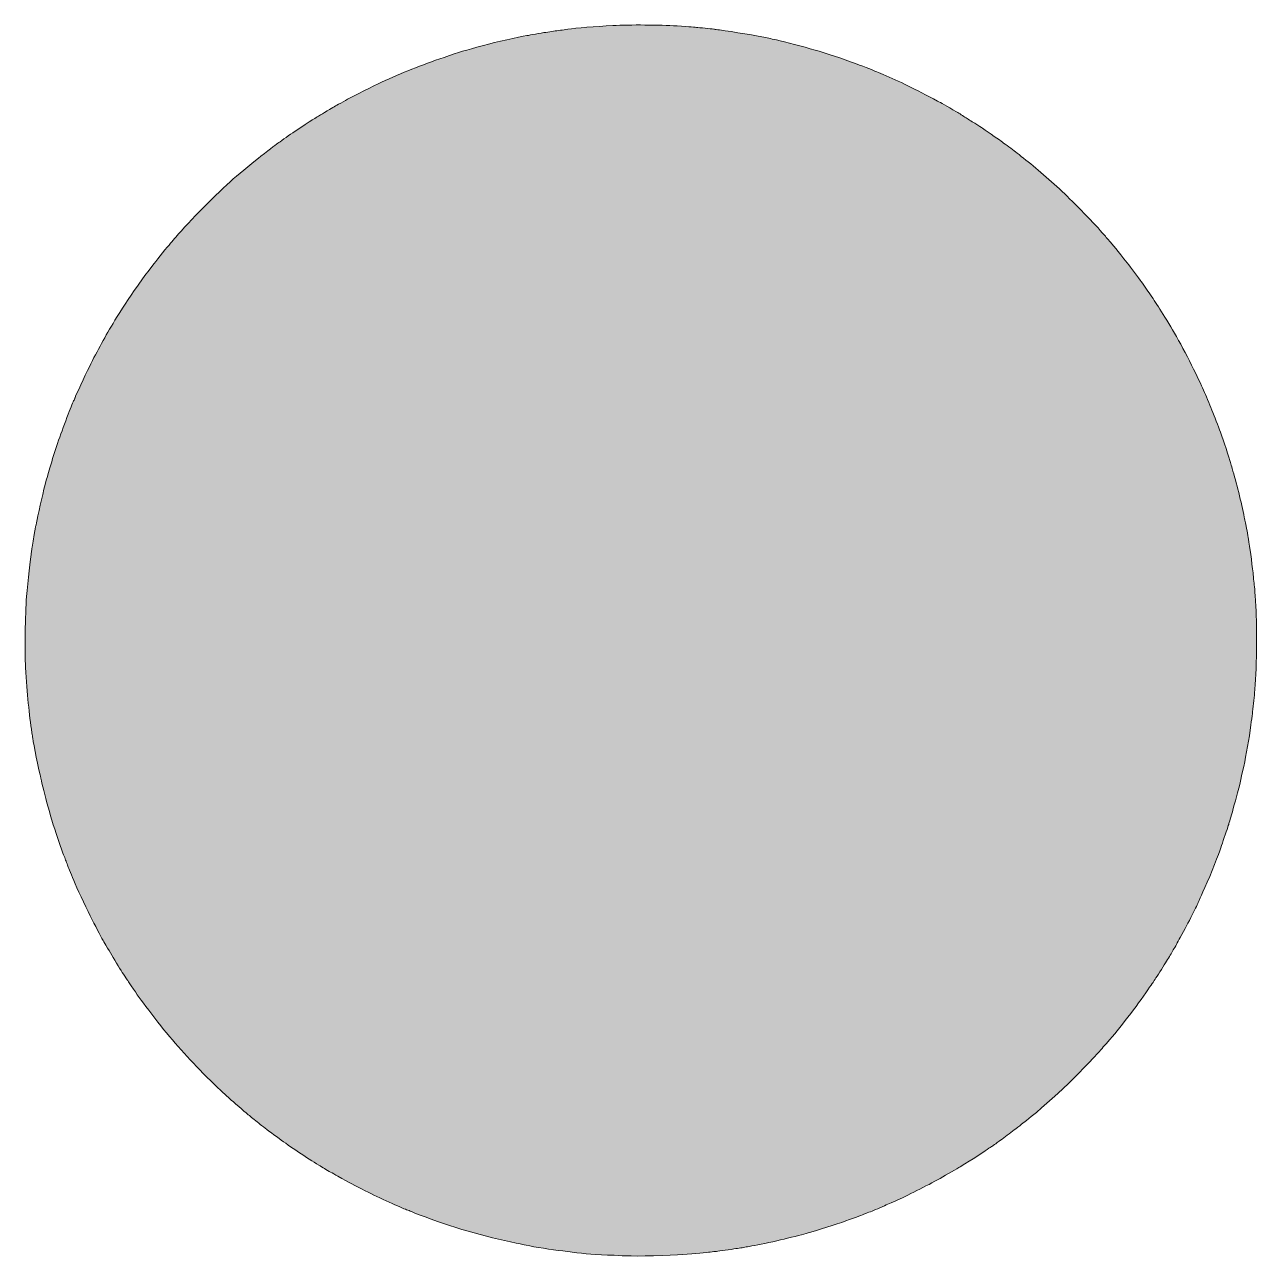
# Model space of a CAD drawing. Header units: inches. Extents: x -47.8 to -22.3, y 29.7 to 31.5.
# Drawn here: x -47.832 to -46.009, y 29.682 to 31.505 of the extents above; entities that cross this region are included whole.
import ezdxf

# ---------------------------------------------------------------- set-up
doc = ezdxf.new("R2010")
doc.units = ezdxf.units.IN
doc.header["$MEASUREMENT"] = 0
doc.layers.add('Football', color=7, linetype='Continuous')

msp = doc.modelspace()

# ---------------------------------------------------------------- hatches: boundary and pattern name
at = {"layer": 'Football'}
h = msp.add_hatch(color=7, dxfattribs=at)
h.dxf.hatch_style = 2
edge = h.paths.add_edge_path()
edge.add_spline(control_points=[(-46.0133, 30.5155), (-46.0137, 30.5123), (-46.0143, 30.5056), (-46.0148, 30.5004), (-46.0153, 30.4952), (-46.0161, 30.4883), (-46.0165, 30.485), (-46.017, 30.4818), (-46.018, 30.4742), (-46.0188, 30.4683), (-46.0214, 30.4481), (-46.0256, 30.4237), (-46.0293, 30.4071), (-46.0341, 30.3853), (-46.036, 30.377), (-46.0385, 30.3679), (-46.0427, 30.3522), (-46.0474, 30.3353), (-46.0493, 30.3289), (-46.0503, 30.3258), (-46.0513, 30.3223), (-46.0516, 30.3212), (-46.0525, 30.3181), (-46.0573, 30.3037), (-46.0609, 30.2936), (-46.0626, 30.2886), (-46.0644, 30.2835), (-46.0649, 30.2822), (-46.069, 30.2699), (-46.0823, 30.2372), (-46.0896, 30.2214), (-46.0925, 30.2151), (-46.0955, 30.2085), (-46.0962, 30.2067), (-46.097, 30.2048), (-46.101, 30.1966), (-46.105, 30.1885), (-46.1119, 30.1748), (-46.1158, 30.1674), (-46.1233, 30.1537), (-46.1249, 30.1509), (-46.1274, 30.1464), (-46.1288, 30.1437), (-46.1302, 30.1411), (-46.1324, 30.1374), (-46.1335, 30.1355), (-46.1346, 30.1336), (-46.1366, 30.1301), (-46.138, 30.1278), (-46.1393, 30.1255), (-46.1418, 30.1215), (-46.1434, 30.119), (-46.147, 30.1134), (-46.1553, 30.1001), (-46.1591, 30.094), (-46.1607, 30.0915), (-46.1626, 30.0885), (-46.1635, 30.0874), (-46.1644, 30.0863), (-46.1678, 30.0815), (-46.171, 30.0766), (-46.187, 30.053), (-46.214, 30.0179), (-46.2304, 29.9995), (-46.2329, 29.9966), (-46.2367, 29.9923), (-46.2389, 29.9898), (-46.2704, 29.9535), (-46.3213, 29.9055), (-46.3578, 29.8775), (-46.3613, 29.8749), (-46.3661, 29.8712), (-46.3686, 29.8693), (-46.3752, 29.8642), (-46.383, 29.8584), (-46.3889, 29.854), (-46.3918, 29.8519), (-46.396, 29.8489), (-46.3981, 29.8474), (-46.4003, 29.8458), (-46.4022, 29.8445), (-46.4024, 29.8445), (-46.4026, 29.8445), (-46.4054, 29.8427), (-46.4086, 29.8404), (-46.4154, 29.8355), (-46.4297, 29.8263), (-46.4485, 29.8146), (-46.4526, 29.8121), (-46.4687, 29.8028), (-46.4784, 29.7974), (-46.4981, 29.7865), (-46.5286, 29.7711), (-46.5441, 29.7642), (-46.5483, 29.7624), (-46.5535, 29.7601), (-46.5555, 29.7592), (-46.5612, 29.7566), (-46.5734, 29.7514), (-46.5791, 29.7491), (-46.5819, 29.748), (-46.586, 29.7464), (-46.5882, 29.7455), (-46.5919, 29.744), (-46.5956, 29.7426), (-46.6124, 29.7365), (-46.6259, 29.7315), (-46.6474, 29.7245), (-46.6713, 29.7174), (-46.6772, 29.7156), (-46.6868, 29.7131), (-46.7042, 29.7088), (-46.7161, 29.7058), (-46.7358, 29.7015), (-46.748, 29.6992), (-46.754, 29.6981), (-46.7608, 29.6968), (-46.7631, 29.6963), (-46.7655, 29.6959), (-46.7691, 29.6952), (-46.7711, 29.6949), (-46.7731, 29.6946), (-46.7773, 29.694), (-46.7805, 29.6935), (-46.7878, 29.6924), (-46.8052, 29.6899), (-46.8092, 29.6895), (-46.8109, 29.6893), (-46.815, 29.6888), (-46.8183, 29.6884), (-46.8239, 29.6876), (-46.8409, 29.686), (-46.859, 29.6846), (-46.876, 29.6833), (-46.93, 29.6821), (-46.9415, 29.6828), (-46.9415, 29.6828), (-46.9415, 29.6828), (-46.9415, 29.6828), (-46.9433, 29.6829), (-46.9519, 29.6832), (-46.9605, 29.6836), (-46.9878, 29.6846), (-47.0043, 29.6859), (-47.0225, 29.6884), (-47.0258, 29.6888), (-47.0321, 29.6896), (-47.0365, 29.6901), (-47.0537, 29.6921), (-47.0776, 29.6958), (-47.0905, 29.6986), (-47.0939, 29.6994), (-47.1006, 29.7007), (-47.1053, 29.7017), (-47.151, 29.7107), (-47.2018, 29.7256), (-47.2486, 29.7437), (-47.254, 29.7457), (-47.2595, 29.7479), (-47.2609, 29.7485), (-47.2623, 29.7491), (-47.2652, 29.7503), (-47.2674, 29.751), (-47.2757, 29.754), (-47.3077, 29.7687), (-47.3285, 29.779), (-47.3442, 29.7868), (-47.3526, 29.7913), (-47.369, 29.8006), (-47.3726, 29.8027), (-47.3774, 29.8054), (-47.3798, 29.8067), (-47.3821, 29.808), (-47.3862, 29.8104), (-47.3889, 29.812), (-47.3915, 29.8136), (-47.3952, 29.8159), (-47.3971, 29.817), (-47.4148, 29.8277), (-47.4402, 29.8447), (-47.456, 29.8564), (-47.4662, 29.8639), (-47.4776, 29.8724), (-47.4804, 29.8747), (-47.4838, 29.8773), (-47.4925, 29.8843), (-47.4966, 29.8877), (-47.4987, 29.8894), (-47.5015, 29.8916), (-47.5026, 29.8926), (-47.5069, 29.896), (-47.5246, 29.9114), (-47.5288, 29.9153), (-47.5312, 29.9175), (-47.5358, 29.9217), (-47.5391, 29.9247), (-47.5469, 29.9317), (-47.5666, 29.951), (-47.578, 29.9629), (-47.6038, 29.9896), (-47.6243, 30.0138), (-47.6488, 30.0462), (-47.6612, 30.0626), (-47.6654, 30.0685), (-47.6748, 30.0826), (-47.6775, 30.0866), (-47.6801, 30.0906), (-47.6807, 30.0914), (-47.6856, 30.0986), (-47.6897, 30.105), (-47.6965, 30.1161), (-47.7038, 30.1282), (-47.7069, 30.1334), (-47.7151, 30.1474), (-47.7179, 30.1523), (-47.7252, 30.1659), (-47.7329, 30.1808), (-47.7393, 30.1931), (-47.7516, 30.2195), (-47.7575, 30.2333), (-47.763, 30.2463), (-47.7674, 30.2569), (-47.7683, 30.2595), (-47.7689, 30.2611), (-47.7701, 30.2644), (-47.7711, 30.2669), (-47.7728, 30.2712), (-47.7746, 30.2758), (-47.7778, 30.2845), (-47.7882, 30.3131), (-47.8006, 30.355), (-47.8067, 30.3821), (-47.8078, 30.3872), (-47.8091, 30.3928), (-47.8096, 30.3944), (-47.8113, 30.4007), (-47.8189, 30.4397), (-47.8203, 30.4489), (-47.8204, 30.4502), (-47.821, 30.4538), (-47.8215, 30.4569), (-47.8257, 30.4843), (-47.8286, 30.5137), (-47.8309, 30.5533), (-47.8323, 30.5781), (-47.8316, 30.6308), (-47.8295, 30.6583), (-47.8276, 30.6822), (-47.8241, 30.7138), (-47.822, 30.7262), (-47.8216, 30.7289), (-47.82, 30.7382), (-47.8186, 30.747), (-47.8171, 30.7558), (-47.8159, 30.7631), (-47.8158, 30.7632), (-47.8157, 30.7634), (-47.8143, 30.7701), (-47.8127, 30.778), (-47.8086, 30.7979), (-47.8027, 30.8226), (-47.7987, 30.8363), (-47.798, 30.8388), (-47.7963, 30.8444), (-47.795, 30.8488), (-47.7878, 30.8735), (-47.7802, 30.896), (-47.7697, 30.9236), (-47.765, 30.936), (-47.7615, 30.9447), (-47.7599, 30.9478), (-47.759, 30.9497), (-47.758, 30.9519), (-47.7578, 30.9526), (-47.7568, 30.9558), (-47.7433, 30.9851), (-47.7366, 30.9984), (-47.7242, 31.0233), (-47.7134, 31.0429), (-47.6988, 31.0672), (-47.6899, 31.0819), (-47.6782, 31.0999), (-47.6655, 31.1179), (-47.6572, 31.1298), (-47.6554, 31.1322), (-47.6409, 31.1512), (-47.6353, 31.1585), (-47.6212, 31.1759), (-47.6167, 31.1811), (-47.6145, 31.1837), (-47.6109, 31.1878), (-47.6087, 31.1904), (-47.5893, 31.2133), (-47.5475, 31.2556), (-47.5237, 31.2763), (-47.5126, 31.2859), (-47.4909, 31.3039), (-47.483, 31.31), (-47.4676, 31.3219), (-47.4597, 31.3279), (-47.4565, 31.3301), (-47.4547, 31.3313), (-47.4499, 31.3348), (-47.4457, 31.3378), (-47.4373, 31.3438), (-47.4274, 31.3505), (-47.4173, 31.357), (-47.4137, 31.3593), (-47.4091, 31.3623), (-47.4071, 31.3636), (-47.405, 31.365), (-47.4017, 31.367), (-47.3997, 31.3682), (-47.3976, 31.3694), (-47.3928, 31.3723), (-47.3889, 31.3747), (-47.3771, 31.3819), (-47.3751, 31.3831), (-47.368, 31.3869), (-47.3643, 31.3889), (-47.3583, 31.3922), (-47.3546, 31.3943), (-47.3468, 31.3987), (-47.3157, 31.4144), (-47.3046, 31.4195), (-47.2741, 31.4336), (-47.2466, 31.4446), (-47.2119, 31.4563), (-47.1883, 31.4643), (-47.1821, 31.4662), (-47.1536, 31.4739), (-47.1353, 31.4789), (-47.1012, 31.4866), (-47.0894, 31.4885), (-47.0875, 31.4888), (-47.0819, 31.4898), (-47.0768, 31.4907), (-47.0718, 31.4917), (-47.0649, 31.4928), (-47.0614, 31.4933), (-47.058, 31.4938), (-47.0528, 31.4945), (-47.0501, 31.495), (-47.0473, 31.4954), (-47.0427, 31.4961), (-47.0399, 31.4964), (-47.0371, 31.4968), (-47.0322, 31.4975), (-47.0291, 31.4979), (-47.0165, 31.4997), (-46.988, 31.502), (-46.9625, 31.5033), (-46.9364, 31.5047), (-46.8932, 31.5044), (-46.8675, 31.5027), (-46.8475, 31.5014), (-46.8415, 31.501), (-46.8365, 31.5005), (-46.8335, 31.5001), (-46.827, 31.4995), (-46.822, 31.499), (-46.817, 31.4985), (-46.8125, 31.498), (-46.812, 31.4979), (-46.8115, 31.4977), (-46.8082, 31.4972), (-46.8046, 31.4968), (-46.7845, 31.4943), (-46.7491, 31.4883), (-46.7318, 31.4845), (-46.7292, 31.4839), (-46.7241, 31.4828), (-46.7205, 31.482), (-46.7071, 31.4791), (-46.6811, 31.4723), (-46.6633, 31.4671), (-46.6477, 31.4626), (-46.6226, 31.4542), (-46.6033, 31.447), (-46.5881, 31.4414), (-46.5762, 31.4368), (-46.5734, 31.4354), (-46.5725, 31.435), (-46.5676, 31.4329), (-46.5626, 31.4308), (-46.5393, 31.4211), (-46.5155, 31.4096), (-46.4821, 31.3916), (-46.4775, 31.3892), (-46.4692, 31.3844), (-46.4539, 31.3755), (-46.4502, 31.3733), (-46.4439, 31.3694), (-46.44, 31.3669), (-46.4361, 31.3644), (-46.4296, 31.3603), (-46.4255, 31.3577), (-46.4214, 31.3551), (-46.417, 31.3522), (-46.4156, 31.3513), (-46.406, 31.3447), (-46.3891, 31.333), (-46.3862, 31.3309), (-46.3844, 31.3295), (-46.3801, 31.3263), (-46.3767, 31.3238), (-46.3733, 31.3213), (-46.3688, 31.3179), (-46.3667, 31.3163), (-46.3646, 31.3146), (-46.3593, 31.3105), (-46.355, 31.3071), (-46.3366, 31.2928), (-46.3148, 31.2738), (-46.2941, 31.2542), (-46.2762, 31.2372), (-46.2434, 31.203), (-46.234, 31.1916), (-46.2324, 31.1895), (-46.2296, 31.1863), (-46.2279, 31.1844), (-46.2242, 31.1804), (-46.2157, 31.17), (-46.2015, 31.152), (-46.1969, 31.1462), (-46.1844, 31.1295), (-46.1809, 31.1244), (-46.1791, 31.1218), (-46.1755, 31.1167), (-46.1729, 31.1131), (-46.1626, 31.0984), (-46.1543, 31.0856), (-46.1372, 31.0576), (-46.1237, 31.0354), (-46.1005, 30.9909), (-46.0916, 30.97), (-46.0901, 30.9666), (-46.0876, 30.9608), (-46.0859, 30.9572), (-46.0842, 30.9536), (-46.0813, 30.9467), (-46.0794, 30.9418), (-46.0774, 30.937), (-46.075, 30.931), (-46.074, 30.9285), (-46.0729, 30.926), (-46.0704, 30.9193), (-46.0683, 30.9137), (-46.0662, 30.908), (-46.0637, 30.9014), (-46.0628, 30.8989), (-46.0605, 30.8931), (-46.05, 30.8613), (-46.0489, 30.8568), (-46.0484, 30.8549), (-46.0473, 30.8509), (-46.0464, 30.848), (-46.0403, 30.8276), (-46.0328, 30.7974), (-46.0285, 30.7757), (-46.028, 30.7734), (-46.0272, 30.7697), (-46.0267, 30.7675), (-46.0256, 30.7624), (-46.0232, 30.7488), (-46.0225, 30.7434), (-46.0222, 30.7411), (-46.0218, 30.7388), (-46.0217, 30.7383), (-46.0209, 30.7358), (-46.0172, 30.7083), (-46.0156, 30.6935), (-46.0154, 30.6907), (-46.0147, 30.6851), (-46.0143, 30.681), (-46.0134, 30.6737), (-46.0131, 30.6693), (-46.0114, 30.6438), (-46.0092, 30.6112), (-46.0102, 30.5458), (-46.0133, 30.5155)], knot_values=[0, 0, 0, 0, 1, 1, 1, 2, 2, 2, 3, 3, 3, 4, 4, 4, 5, 5, 5, 6, 6, 6, 7, 7, 7, 8, 8, 8, 9, 9, 9, 10, 10, 10, 11, 11, 11, 12, 12, 12, 13, 13, 13, 14, 14, 14, 15, 15, 15, 16, 16, 16, 17, 17, 17, 18, 18, 18, 19, 19, 19, 20, 20, 20, 21, 21, 21, 22, 22, 22, 23, 23, 23, 24, 24, 24, 25, 25, 25, 26, 26, 26, 27, 27, 27, 28, 28, 28, 29, 29, 29, 30, 30, 30, 31, 31, 31, 32, 32, 32, 33, 33, 33, 34, 34, 34, 35, 35, 35, 36, 36, 36, 37, 37, 37, 38, 38, 38, 39, 39, 39, 40, 40, 40, 41, 41, 41, 42, 42, 42, 43, 43, 43, 44, 44, 44, 45, 45, 45, 46, 46, 46, 47, 47, 47, 48, 48, 48, 49, 49, 49, 50, 50, 50, 51, 51, 51, 52, 52, 52, 53, 53, 53, 54, 54, 54, 55, 55, 55, 56, 56, 56, 57, 57, 57, 58, 58, 58, 59, 59, 59, 60, 60, 60, 61, 61, 61, 62, 62, 62, 63, 63, 63, 64, 64, 64, 65, 65, 65, 66, 66, 66, 67, 67, 67, 68, 68, 68, 69, 69, 69, 70, 70, 70, 71, 71, 71, 72, 72, 72, 73, 73, 73, 74, 74, 74, 75, 75, 75, 76, 76, 76, 77, 77, 77, 78, 78, 78, 79, 79, 79, 80, 80, 80, 81, 81, 81, 82, 82, 82, 83, 83, 83, 84, 84, 84, 85, 85, 85, 86, 86, 86, 87, 87, 87, 88, 88, 88, 89, 89, 89, 90, 90, 90, 91, 91, 91, 92, 92, 92, 93, 93, 93, 94, 94, 94, 95, 95, 95, 96, 96, 96, 97, 97, 97, 98, 98, 98, 99, 99, 99, 100, 100, 100, 101, 101, 101, 102, 102, 102, 103, 103, 103, 104, 104, 104, 105, 105, 105, 106, 106, 106, 107, 107, 107, 108, 108, 108, 109, 109, 109, 110, 110, 110, 111, 111, 111, 112, 112, 112, 113, 113, 113, 114, 114, 114, 115, 115, 115, 116, 116, 116, 117, 117, 117, 118, 118, 118, 119, 119, 119, 120, 120, 120, 121, 121, 121, 122, 122, 122, 123, 123, 123, 124, 124, 124, 125, 125, 125, 126, 126, 126, 127, 127, 127, 128, 128, 128, 129, 129, 129, 130, 130, 130, 131, 131, 131, 132, 132, 132, 133, 133, 133, 134, 134, 134, 135, 135, 135, 136, 136, 136, 137, 137, 137, 138, 138, 138, 139, 139, 139, 140, 140, 140, 141, 141, 141, 142, 142, 142, 143, 143, 143, 144, 144, 144, 145, 145, 145, 146, 146, 146, 147, 147, 147, 148, 148, 148, 149, 149, 149, 150, 150, 150, 151, 151, 151, 152, 152, 152, 153, 153, 153, 154, 154, 154, 155, 155, 155, 156, 156, 156, 157, 157, 157, 158, 158, 158, 159, 159, 159, 160, 160, 160, 160], degree=3, periodic=1)

# ---------------------------------------------------------------- linework, layer by layer
at = {"layer": 'Football', "lineweight": 0}
msp.add_open_spline([(-46.0133, 30.5155), (-46.0137, 30.5123), (-46.0143, 30.5056), (-46.0148, 30.5004), (-46.0153, 30.4952), (-46.0161, 30.4883), (-46.0165, 30.485), (-46.017, 30.4818), (-46.018, 30.4742), (-46.0188, 30.4683), (-46.0214, 30.4481), (-46.0256, 30.4237), (-46.0293, 30.4071), (-46.0341, 30.3853), (-46.036, 30.377), (-46.0385, 30.3679), (-46.0427, 30.3522), (-46.0474, 30.3353), (-46.0493, 30.3289), (-46.0503, 30.3258), (-46.0513, 30.3223), (-46.0516, 30.3212), (-46.0525, 30.3181), (-46.0573, 30.3037), (-46.0609, 30.2936), (-46.0626, 30.2886), (-46.0644, 30.2835), (-46.0649, 30.2822), (-46.069, 30.2699), (-46.0823, 30.2372), (-46.0896, 30.2214), (-46.0925, 30.2151), (-46.0955, 30.2085), (-46.0962, 30.2067), (-46.097, 30.2048), (-46.101, 30.1966), (-46.105, 30.1885), (-46.1119, 30.1748), (-46.1158, 30.1674), (-46.1233, 30.1537), (-46.1249, 30.1509), (-46.1274, 30.1464), (-46.1288, 30.1437), (-46.1302, 30.1411), (-46.1324, 30.1374), (-46.1335, 30.1355), (-46.1346, 30.1336), (-46.1366, 30.1301), (-46.138, 30.1278), (-46.1393, 30.1255), (-46.1418, 30.1215), (-46.1434, 30.119), (-46.147, 30.1134), (-46.1553, 30.1001), (-46.1591, 30.094), (-46.1607, 30.0915), (-46.1626, 30.0885), (-46.1635, 30.0874), (-46.1644, 30.0863), (-46.1678, 30.0815), (-46.171, 30.0766), (-46.187, 30.053), (-46.214, 30.0179), (-46.2304, 29.9995), (-46.2329, 29.9966), (-46.2367, 29.9923), (-46.2389, 29.9898), (-46.2704, 29.9535), (-46.3213, 29.9055), (-46.3578, 29.8775), (-46.3613, 29.8749), (-46.3661, 29.8712), (-46.3686, 29.8693), (-46.3752, 29.8642), (-46.383, 29.8584), (-46.3889, 29.854), (-46.3918, 29.8519), (-46.396, 29.8489), (-46.3981, 29.8474), (-46.4003, 29.8458), (-46.4022, 29.8445), (-46.4024, 29.8445), (-46.4026, 29.8445), (-46.4054, 29.8427), (-46.4086, 29.8404), (-46.4154, 29.8355), (-46.4297, 29.8263), (-46.4485, 29.8146), (-46.4526, 29.8121), (-46.4687, 29.8028), (-46.4784, 29.7974), (-46.4981, 29.7865), (-46.5286, 29.7711), (-46.5441, 29.7642), (-46.5483, 29.7624), (-46.5535, 29.7601), (-46.5555, 29.7592), (-46.5612, 29.7566), (-46.5734, 29.7514), (-46.5791, 29.7491), (-46.5819, 29.748), (-46.586, 29.7464), (-46.5882, 29.7455), (-46.5919, 29.744), (-46.5956, 29.7426), (-46.6124, 29.7365), (-46.6259, 29.7315), (-46.6474, 29.7245), (-46.6713, 29.7174), (-46.6772, 29.7156), (-46.6868, 29.7131), (-46.7042, 29.7088), (-46.7161, 29.7058), (-46.7358, 29.7015), (-46.748, 29.6992), (-46.754, 29.6981), (-46.7608, 29.6968), (-46.7631, 29.6963), (-46.7655, 29.6959), (-46.7691, 29.6952), (-46.7711, 29.6949), (-46.7731, 29.6946), (-46.7773, 29.694), (-46.7805, 29.6935), (-46.7878, 29.6924), (-46.8052, 29.6899), (-46.8092, 29.6895), (-46.8109, 29.6893), (-46.815, 29.6888), (-46.8183, 29.6884), (-46.8239, 29.6876), (-46.8409, 29.686), (-46.859, 29.6846), (-46.876, 29.6833), (-46.93, 29.6821), (-46.9415, 29.6828), (-46.9415, 29.6828), (-46.9415, 29.6828), (-46.9415, 29.6828), (-46.9433, 29.6829), (-46.9519, 29.6832), (-46.9605, 29.6836), (-46.9878, 29.6846), (-47.0043, 29.6859), (-47.0225, 29.6884), (-47.0258, 29.6888), (-47.0321, 29.6896), (-47.0365, 29.6901), (-47.0537, 29.6921), (-47.0776, 29.6958), (-47.0905, 29.6986), (-47.0939, 29.6994), (-47.1006, 29.7007), (-47.1053, 29.7017), (-47.151, 29.7107), (-47.2018, 29.7256), (-47.2486, 29.7437), (-47.254, 29.7457), (-47.2595, 29.7479), (-47.2609, 29.7485), (-47.2623, 29.7491), (-47.2652, 29.7503), (-47.2674, 29.751), (-47.2757, 29.754), (-47.3077, 29.7687), (-47.3285, 29.779), (-47.3442, 29.7868), (-47.3526, 29.7913), (-47.369, 29.8006), (-47.3726, 29.8027), (-47.3774, 29.8054), (-47.3798, 29.8067), (-47.3821, 29.808), (-47.3862, 29.8104), (-47.3889, 29.812), (-47.3915, 29.8136), (-47.3952, 29.8159), (-47.3971, 29.817), (-47.4148, 29.8277), (-47.4402, 29.8447), (-47.456, 29.8564), (-47.4662, 29.8639), (-47.4776, 29.8724), (-47.4804, 29.8747), (-47.4838, 29.8773), (-47.4925, 29.8843), (-47.4966, 29.8877), (-47.4987, 29.8894), (-47.5015, 29.8916), (-47.5026, 29.8926), (-47.5069, 29.896), (-47.5246, 29.9114), (-47.5288, 29.9153), (-47.5312, 29.9175), (-47.5358, 29.9217), (-47.5391, 29.9247), (-47.5469, 29.9317), (-47.5666, 29.951), (-47.578, 29.9629), (-47.6038, 29.9896), (-47.6243, 30.0138), (-47.6488, 30.0462), (-47.6612, 30.0626), (-47.6654, 30.0685), (-47.6748, 30.0826), (-47.6775, 30.0866), (-47.6801, 30.0906), (-47.6807, 30.0914), (-47.6856, 30.0986), (-47.6897, 30.105), (-47.6965, 30.1161), (-47.7038, 30.1282), (-47.7069, 30.1334), (-47.7151, 30.1474), (-47.7179, 30.1523), (-47.7252, 30.1659), (-47.7329, 30.1808), (-47.7393, 30.1931), (-47.7516, 30.2195), (-47.7575, 30.2333), (-47.763, 30.2463), (-47.7674, 30.2569), (-47.7683, 30.2595), (-47.7689, 30.2611), (-47.7701, 30.2644), (-47.7711, 30.2669), (-47.7728, 30.2712), (-47.7746, 30.2758), (-47.7778, 30.2845), (-47.7882, 30.3131), (-47.8006, 30.355), (-47.8067, 30.3821), (-47.8078, 30.3872), (-47.8091, 30.3928), (-47.8096, 30.3944), (-47.8113, 30.4007), (-47.8189, 30.4397), (-47.8203, 30.4489), (-47.8204, 30.4502), (-47.821, 30.4538), (-47.8215, 30.4569), (-47.8257, 30.4843), (-47.8286, 30.5137), (-47.8309, 30.5533), (-47.8323, 30.5781), (-47.8316, 30.6308), (-47.8295, 30.6583), (-47.8276, 30.6822), (-47.8241, 30.7138), (-47.822, 30.7262), (-47.8216, 30.7289), (-47.82, 30.7382), (-47.8186, 30.747), (-47.8171, 30.7558), (-47.8159, 30.7631), (-47.8158, 30.7632), (-47.8157, 30.7634), (-47.8143, 30.7701), (-47.8127, 30.778), (-47.8086, 30.7979), (-47.8027, 30.8226), (-47.7987, 30.8363), (-47.798, 30.8388), (-47.7963, 30.8444), (-47.795, 30.8488), (-47.7878, 30.8735), (-47.7802, 30.896), (-47.7697, 30.9236), (-47.765, 30.936), (-47.7615, 30.9447), (-47.7599, 30.9478), (-47.759, 30.9497), (-47.758, 30.9519), (-47.7578, 30.9526), (-47.7568, 30.9558), (-47.7433, 30.9851), (-47.7366, 30.9984), (-47.7242, 31.0233), (-47.7134, 31.0429), (-47.6988, 31.0672), (-47.6899, 31.0819), (-47.6782, 31.0999), (-47.6655, 31.1179), (-47.6572, 31.1298), (-47.6554, 31.1322), (-47.6409, 31.1512), (-47.6353, 31.1585), (-47.6212, 31.1759), (-47.6167, 31.1811), (-47.6145, 31.1837), (-47.6109, 31.1878), (-47.6087, 31.1904), (-47.5893, 31.2133), (-47.5475, 31.2556), (-47.5237, 31.2763), (-47.5126, 31.2859), (-47.4909, 31.3039), (-47.483, 31.31), (-47.4676, 31.3219), (-47.4597, 31.3279), (-47.4565, 31.3301), (-47.4547, 31.3313), (-47.4499, 31.3348), (-47.4457, 31.3378), (-47.4373, 31.3438), (-47.4274, 31.3505), (-47.4173, 31.357), (-47.4137, 31.3593), (-47.4091, 31.3623), (-47.4071, 31.3636), (-47.405, 31.365), (-47.4017, 31.367), (-47.3997, 31.3682), (-47.3976, 31.3694), (-47.3928, 31.3723), (-47.3889, 31.3747), (-47.3771, 31.3819), (-47.3751, 31.3831), (-47.368, 31.3869), (-47.3643, 31.3889), (-47.3583, 31.3922), (-47.3546, 31.3943), (-47.3468, 31.3987), (-47.3157, 31.4144), (-47.3046, 31.4195), (-47.2741, 31.4336), (-47.2466, 31.4446), (-47.2119, 31.4563), (-47.1883, 31.4643), (-47.1821, 31.4662), (-47.1536, 31.4739), (-47.1353, 31.4789), (-47.1012, 31.4866), (-47.0894, 31.4885), (-47.0875, 31.4888), (-47.0819, 31.4898), (-47.0768, 31.4907), (-47.0718, 31.4917), (-47.0649, 31.4928), (-47.0614, 31.4933), (-47.058, 31.4938), (-47.0528, 31.4945), (-47.0501, 31.495), (-47.0473, 31.4954), (-47.0427, 31.4961), (-47.0399, 31.4964), (-47.0371, 31.4968), (-47.0322, 31.4975), (-47.0291, 31.4979), (-47.0165, 31.4997), (-46.988, 31.502), (-46.9625, 31.5033), (-46.9364, 31.5047), (-46.8932, 31.5044), (-46.8675, 31.5027), (-46.8475, 31.5014), (-46.8415, 31.501), (-46.8365, 31.5005), (-46.8335, 31.5001), (-46.827, 31.4995), (-46.822, 31.499), (-46.817, 31.4985), (-46.8125, 31.498), (-46.812, 31.4979), (-46.8115, 31.4977), (-46.8082, 31.4972), (-46.8046, 31.4968), (-46.7845, 31.4943), (-46.7491, 31.4883), (-46.7318, 31.4845), (-46.7292, 31.4839), (-46.7241, 31.4828), (-46.7205, 31.482), (-46.7071, 31.4791), (-46.6811, 31.4723), (-46.6633, 31.4671), (-46.6477, 31.4626), (-46.6226, 31.4542), (-46.6033, 31.447), (-46.5881, 31.4414), (-46.5762, 31.4368), (-46.5734, 31.4354), (-46.5725, 31.435), (-46.5676, 31.4329), (-46.5626, 31.4308), (-46.5393, 31.4211), (-46.5155, 31.4096), (-46.4821, 31.3916), (-46.4775, 31.3892), (-46.4692, 31.3844), (-46.4539, 31.3755), (-46.4502, 31.3733), (-46.4439, 31.3694), (-46.44, 31.3669), (-46.4361, 31.3644), (-46.4296, 31.3603), (-46.4255, 31.3577), (-46.4214, 31.3551), (-46.417, 31.3522), (-46.4156, 31.3513), (-46.406, 31.3447), (-46.3891, 31.333), (-46.3862, 31.3309), (-46.3844, 31.3295), (-46.3801, 31.3263), (-46.3767, 31.3238), (-46.3733, 31.3213), (-46.3688, 31.3179), (-46.3667, 31.3163), (-46.3646, 31.3146), (-46.3593, 31.3105), (-46.355, 31.3071), (-46.3366, 31.2928), (-46.3148, 31.2738), (-46.2941, 31.2542), (-46.2762, 31.2372), (-46.2434, 31.203), (-46.234, 31.1916), (-46.2324, 31.1895), (-46.2296, 31.1863), (-46.2279, 31.1844), (-46.2242, 31.1804), (-46.2157, 31.17), (-46.2015, 31.152), (-46.1969, 31.1462), (-46.1844, 31.1295), (-46.1809, 31.1244), (-46.1791, 31.1218), (-46.1755, 31.1167), (-46.1729, 31.1131), (-46.1626, 31.0984), (-46.1543, 31.0856), (-46.1372, 31.0576), (-46.1237, 31.0354), (-46.1005, 30.9909), (-46.0916, 30.97), (-46.0901, 30.9666), (-46.0876, 30.9608), (-46.0859, 30.9572), (-46.0842, 30.9536), (-46.0813, 30.9467), (-46.0794, 30.9418), (-46.0774, 30.937), (-46.075, 30.931), (-46.074, 30.9285), (-46.0729, 30.926), (-46.0704, 30.9193), (-46.0683, 30.9137), (-46.0662, 30.908), (-46.0637, 30.9014), (-46.0628, 30.8989), (-46.0605, 30.8931), (-46.05, 30.8613), (-46.0489, 30.8568), (-46.0484, 30.8549), (-46.0473, 30.8509), (-46.0464, 30.848), (-46.0403, 30.8276), (-46.0328, 30.7974), (-46.0285, 30.7757), (-46.028, 30.7734), (-46.0272, 30.7697), (-46.0267, 30.7675), (-46.0256, 30.7624), (-46.0232, 30.7488), (-46.0225, 30.7434), (-46.0222, 30.7411), (-46.0218, 30.7388), (-46.0217, 30.7383), (-46.0209, 30.7358), (-46.0172, 30.7083), (-46.0156, 30.6935), (-46.0154, 30.6907), (-46.0147, 30.6851), (-46.0143, 30.681), (-46.0134, 30.6737), (-46.0131, 30.6693), (-46.0114, 30.6438), (-46.0092, 30.6112), (-46.0102, 30.5458), (-46.0133, 30.5155)], degree=3, knots=[0, 0, 0, 0, 1, 1, 1, 2, 2, 2, 3, 3, 3, 4, 4, 4, 5, 5, 5, 6, 6, 6, 7, 7, 7, 8, 8, 8, 9, 9, 9, 10, 10, 10, 11, 11, 11, 12, 12, 12, 13, 13, 13, 14, 14, 14, 15, 15, 15, 16, 16, 16, 17, 17, 17, 18, 18, 18, 19, 19, 19, 20, 20, 20, 21, 21, 21, 22, 22, 22, 23, 23, 23, 24, 24, 24, 25, 25, 25, 26, 26, 26, 27, 27, 27, 28, 28, 28, 29, 29, 29, 30, 30, 30, 31, 31, 31, 32, 32, 32, 33, 33, 33, 34, 34, 34, 35, 35, 35, 36, 36, 36, 37, 37, 37, 38, 38, 38, 39, 39, 39, 40, 40, 40, 41, 41, 41, 42, 42, 42, 43, 43, 43, 44, 44, 44, 45, 45, 45, 46, 46, 46, 47, 47, 47, 48, 48, 48, 49, 49, 49, 50, 50, 50, 51, 51, 51, 52, 52, 52, 53, 53, 53, 54, 54, 54, 55, 55, 55, 56, 56, 56, 57, 57, 57, 58, 58, 58, 59, 59, 59, 60, 60, 60, 61, 61, 61, 62, 62, 62, 63, 63, 63, 64, 64, 64, 65, 65, 65, 66, 66, 66, 67, 67, 67, 68, 68, 68, 69, 69, 69, 70, 70, 70, 71, 71, 71, 72, 72, 72, 73, 73, 73, 74, 74, 74, 75, 75, 75, 76, 76, 76, 77, 77, 77, 78, 78, 78, 79, 79, 79, 80, 80, 80, 81, 81, 81, 82, 82, 82, 83, 83, 83, 84, 84, 84, 85, 85, 85, 86, 86, 86, 87, 87, 87, 88, 88, 88, 89, 89, 89, 90, 90, 90, 91, 91, 91, 92, 92, 92, 93, 93, 93, 94, 94, 94, 95, 95, 95, 96, 96, 96, 97, 97, 97, 98, 98, 98, 99, 99, 99, 100, 100, 100, 101, 101, 101, 102, 102, 102, 103, 103, 103, 104, 104, 104, 105, 105, 105, 106, 106, 106, 107, 107, 107, 108, 108, 108, 109, 109, 109, 110, 110, 110, 111, 111, 111, 112, 112, 112, 113, 113, 113, 114, 114, 114, 115, 115, 115, 116, 116, 116, 117, 117, 117, 118, 118, 118, 119, 119, 119, 120, 120, 120, 121, 121, 121, 122, 122, 122, 123, 123, 123, 124, 124, 124, 125, 125, 125, 126, 126, 126, 127, 127, 127, 128, 128, 128, 129, 129, 129, 130, 130, 130, 131, 131, 131, 132, 132, 132, 133, 133, 133, 134, 134, 134, 135, 135, 135, 136, 136, 136, 137, 137, 137, 138, 138, 138, 139, 139, 139, 140, 140, 140, 141, 141, 141, 142, 142, 142, 143, 143, 143, 144, 144, 144, 145, 145, 145, 146, 146, 146, 147, 147, 147, 148, 148, 148, 149, 149, 149, 150, 150, 150, 151, 151, 151, 152, 152, 152, 153, 153, 153, 154, 154, 154, 155, 155, 155, 156, 156, 156, 157, 157, 157, 158, 158, 158, 159, 159, 159, 160, 160, 160, 160], dxfattribs=at)

doc.saveas('drawing.dxf')
